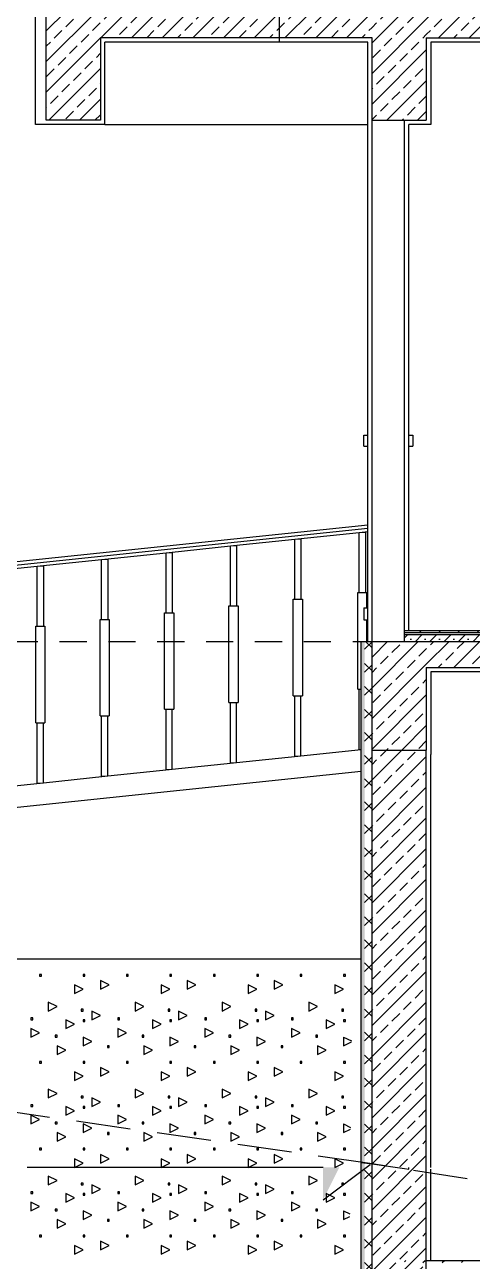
# Model space of a CAD drawing. Header units: metres. Extents: x -220 to 294, y -29 to 18.
# Drawn here: x -6.78 to -4.72, y -4.85 to 0.84 of the extents above; entities that cross this region are included whole.
import ezdxf

# ---------------------------------------------------------------- set-up
doc = ezdxf.new("R2010")
doc.units = ezdxf.units.M
doc.header["$MEASUREMENT"] = 0
doc.linetypes.add('DASHED2', pattern=[0.375, 0.25, -0.125])
doc.linetypes.add('DASHED4', pattern=[0.1875, 0.125, -0.0625])
for name, color, linetype in [('Cizgi', 7, 'Continuous'), ('Kesit_Kot', 7, 'Continuous'), ('Rota', 7, 'Continuous'), ('Standart', 7, 'Continuous'), ('Tarama', 7, 'Continuous')]:
    doc.layers.add(name, color=color, linetype=linetype)

msp = doc.modelspace()

# ---------------------------------------------------------------- hatches: boundary and pattern name
at = {"layer": 'Kesit_Kot', "linetype": 'Continuous', "lineweight": -3}
msp.add_hatch(color=216, dxfattribs=at).paths.add_polyline_path([(-5.4085, -4.5714), (-5.3335, -4.4214), (-5.4085, -4.4214)])
at = {"layer": 'Tarama', "linetype": 'Continuous', "lineweight": -3}
h = msp.add_hatch(dxfattribs=at)
h.set_pattern_fill('ANSI33', color=58, scale=0.4, style=0)
h.paths.add_polyline_path([(-6.433, 0.4), (-6.683, 0.4), (-6.683, 0.9), (-6.433, 0.9)])
h = msp.add_hatch(dxfattribs=at)
h.set_pattern_fill('ANSI33', color=58, scale=0.4, style=0)
h.paths.add_polyline_path([(-5.183, 0.78), (-6.433, 0.78), (-6.433, 0.9), (-5.183, 0.9)])
h = msp.add_hatch(dxfattribs=at)
h.set_pattern_fill('ANSI33', color=58, scale=0.4, style=0)
h.paths.add_polyline_path([(-4.933, 0.4), (-5.183, 0.4), (-5.183, 0.9), (-4.933, 0.9)])
h = msp.add_hatch(dxfattribs=at)
h.set_pattern_fill('ANSI33', color=58, scale=0.4, style=0)
h.paths.add_polyline_path([(-0.783, 0.78), (-4.933, 0.78), (-4.933, 0.9), (-0.783, 0.9)])
h = msp.add_hatch(dxfattribs=at)
h.set_pattern_fill('ANSI31', color=58, scale=0.5, style=0)
h.paths.add_polyline_path([(-2.383, -1.96), (-5.033, -1.96), (-5.033, -1.95), (-2.383, -1.95)])
h = msp.add_hatch(dxfattribs=at)
h.set_pattern_fill('TRIANG', color=58, scale=0.2, style=0)
h.paths.add_polyline_path([(-2.383, -1.97), (-5.033, -1.97), (-5.033, -1.96), (-2.383, -1.96)])
h = msp.add_hatch(dxfattribs=at)
h.set_pattern_fill('SACNCR', color=58, scale=0.5, style=0)
h.paths.add_polyline_path([(-2.383, -2), (-5.033, -2), (-5.033, -1.97), (-2.383, -1.97)])
h = msp.add_hatch(dxfattribs=at)
h.set_pattern_fill('AR-SAND', color=203, scale=0.05, style=0)
h.paths.add_polyline_path([(-5.233, -7.8), (-5.2175, -7.8), (-5.2171, -2), (-5.233, -2)])
h = msp.add_hatch(dxfattribs=at)
h.set_pattern_fill('ANSI37', color=163, scale=0.6, style=0)
h.paths.add_polyline_path([(-5.2175, -7.8), (-5.183, -7.8), (-5.183, -2), (-5.2171, -2)])
h = msp.add_hatch(dxfattribs=at)
h.set_pattern_fill('ANSI33', color=58, scale=0.4, style=0)
h.paths.add_polyline_path([(-4.933, -2.5), (-5.183, -2.5), (-5.183, -2), (-4.933, -2)])
h = msp.add_hatch(dxfattribs=at)
h.set_pattern_fill('ANSI33', color=58, scale=0.4, style=0)
h.paths.add_polyline_path([(-0.783, -2.12), (-4.933, -2.12), (-4.933, -2), (-0.783, -2)])
h = msp.add_hatch(dxfattribs=at)
h.set_pattern_fill('ANSI33', color=58, scale=0.4, style=0)
h.paths.add_polyline_path([(-4.933, -4.9), (-5.183, -4.9), (-5.183, -2.5), (-4.933, -2.5)])
h = msp.add_hatch(dxfattribs=at)
h.set_pattern_fill('ANSI31', color=58, scale=0.5, style=0)
h.paths.add_polyline_path([(-2.383, -4.86), (-5.033, -4.86), (-5.033, -4.85), (-2.383, -4.85)])

# ---------------------------------------------------------------- linework, layer by layer
at = {"layer": 'Cizgi', "color": 241, "linetype": 'Continuous', "lineweight": -3}
for points in [[(-6.733, 0.38), (-6.733, 1)], [(-5.203, 0.76), (-6.413, 0.76)], [(-6.413, 0.38), (-6.413, 0.76)], [(-5.203, 0.4), (-5.203, 0.76)], [(-2.403, 0.76), (-4.913, 0.76)], [(-4.913, 0.76), (-4.913, 0.38)], [(-5.203, -1.05), (-5.203, 0.4)], [(-6.413, 0.38), (-6.733, 0.38)], [(-4.913, 0.38), (-5.013, 0.38)], [(-5.013, -1.05), (-5.013, 0.38)], [(-5.203, -1.1), (-5.203, -1.05)], [(-5.013, -1.1), (-5.013, -1.05)], [(-5.203, -1.4627), (-5.203, -1.1)], [(-5.013, -1.95), (-5.013, -1.1)], [(-5.203, -1.4783), (-5.203, -1.4627)], [(-5.203, -1.494), (-5.203, -1.4783)], [(-5.203, -1.845), (-5.203, -1.494)], [(-5.203, -1.9), (-5.203, -1.845)], [(-5.203, -2), (-5.203, -1.9)], [(-5.233, -2), (-5.2066, -2)], [(-5.233, -2.2188), (-5.233, -2)], [(-5.2066, -2), (-5.203, -2)], [(-2.403, -2.14), (-4.913, -2.14)], [(-4.913, -2.14), (-4.913, -2.52)], [(-5.233, -2.4966), (-5.233, -2.2188)], [(-5.233, -2.5971), (-5.233, -2.4966)], [(-4.913, -4.4219), (-4.913, -2.52)], [(-5.233, -3.5813), (-5.233, -2.5971)], [(-5.233, -7.8), (-5.233, -3.5813)], [(-5.233, -4.3984), (-5.233, -4.3902)], [(-5.013, -4.4302), (-5.013, -4.4219)], [(-4.913, -4.85), (-4.913, -4.4302)]]:
    msp.add_lwpolyline(points, dxfattribs=at)
at = {"layer": 'Cizgi', "color": 7, "linetype": 'Continuous', "lineweight": -3}
for points in [[(-6.683, 0.4), (-6.683, 0.9)], [(-5.183, 0.78), (-6.433, 0.78)], [(-6.433, 0.78), (-6.433, 0.4)], [(-5.183, 0.4), (-5.183, 0.78)], [(-4.933, 0.78), (-2.383, 0.78)], [(-4.933, 0.78), (-4.933, 0.4)], [(-6.433, 0.4), (-6.683, 0.4)], [(-5.183, 0.4), (-5.033, 0.4)], [(-5.033, 0.4), (-4.933, 0.4)], [(-5.183, -2.5), (-5.183, -2)], [(-5.183, -2), (-5.033, -2)], [(-5.033, -2), (-2.383, -2)], [(-4.933, -2.12), (-4.933, -2.5)], [(-4.933, -2.12), (-2.383, -2.12)], [(-5.183, -2.5), (-5.033, -2.5)], [(-5.033, -2.5), (-4.933, -2.5)]]:
    msp.add_lwpolyline(points, dxfattribs=at)
at = {"layer": 'Cizgi', "color": 166, "linetype": 'Continuous', "lineweight": -3}
for points in [[(-5.183, -2), (-5.183, 0.4)], [(-5.033, -1.95), (-5.033, 0.4)], [(-5.033, -2), (-5.033, -1.95)], [(-5.183, -4.4057), (-5.183, -2.5)], [(-4.933, -4.4273), (-4.933, -2.5)], [(-5.183, -4.9), (-5.183, -4.4057)], [(-4.933, -4.85), (-4.933, -4.4273)], [(-4.933, -4.9), (-4.933, -4.85)]]:
    msp.add_lwpolyline(points, dxfattribs=at)
at = {"layer": 'Cizgi', "color": 118, "linetype": 'Continuous', "lineweight": -3}
msp.add_lwpolyline([(-6.413, 0.38), (-5.203, 0.38)], dxfattribs=at)
at = {"layer": 'Cizgi', "color": 98, "linetype": 'Continuous', "lineweight": -3}
for points in [[(-5.2205, -1.1), (-5.2205, -1.05)], [(-5.2205, -1.05), (-5.203, -1.05)], [(-5.013, -1.05), (-4.9955, -1.05)], [(-4.9955, -1.05), (-4.9955, -1.1)], [(-5.2205, -1.1), (-5.203, -1.1)], [(-5.013, -1.1), (-4.9955, -1.1)], [(-9.083, -1.8687), (-5.203, -1.4627)], [(-9.083, -1.8844), (-5.203, -1.4783)], [(-5.8209, -1.5586), (-5.5385, -1.5291)], [(-5.5385, -1.5291), (-5.5244, -1.5276)], [(-5.5385, -1.8054), (-5.5385, -1.5291)], [(-5.5244, -1.5276), (-5.242, -1.498)], [(-5.5244, -1.5276), (-5.5102, -1.5276)], [(-5.5102, -1.5276), (-5.5102, -1.8054)], [(-5.242, -1.498), (-5.2278, -1.4966)], [(-5.242, -1.7743), (-5.242, -1.498)], [(-5.2278, -1.4966), (-5.203, -1.494)], [(-5.2278, -1.4966), (-5.2137, -1.4966)], [(-5.2137, -1.4966), (-5.2137, -1.7743)], [(-6.414, -1.6207), (-6.1316, -1.5911)], [(-6.1316, -1.5911), (-6.1175, -1.5897)], [(-6.1316, -1.8674), (-6.1316, -1.5911)], [(-6.1175, -1.5897), (-5.8351, -1.5601)], [(-6.1175, -1.5897), (-6.1033, -1.5897)], [(-6.1033, -1.5897), (-6.1033, -1.8674)], [(-5.8351, -1.5601), (-5.8209, -1.5586)], [(-5.8351, -1.8364), (-5.8351, -1.5601)], [(-5.8209, -1.5586), (-5.8068, -1.5586)], [(-5.8068, -1.5586), (-5.8068, -1.8364)], [(-6.7106, -1.6517), (-6.4282, -1.6222)], [(-6.4282, -1.6222), (-6.414, -1.6207)], [(-6.4282, -1.8985), (-6.4282, -1.6222)], [(-6.414, -1.6207), (-6.3999, -1.6207)], [(-6.3999, -1.6207), (-6.3999, -1.8985)], [(-7.0071, -1.6828), (-6.7247, -1.6532)], [(-6.7247, -1.6532), (-6.7106, -1.6517)], [(-6.7247, -1.9295), (-6.7247, -1.6532)], [(-6.7106, -1.6517), (-6.6964, -1.6517)], [(-6.6964, -1.6517), (-6.6964, -1.9295)], [(-5.5456, -2.2498), (-5.5456, -1.8054)], [(-5.5456, -1.8054), (-5.5385, -1.8054)], [(-5.5385, -1.8054), (-5.5102, -1.8054)], [(-5.5102, -1.8054), (-5.5032, -1.8054)], [(-5.5032, -1.8054), (-5.5032, -2.2498)], [(-5.249, -2.2188), (-5.249, -1.7743)], [(-5.249, -1.7743), (-5.242, -1.7743)], [(-5.242, -1.7743), (-5.2137, -1.7743)], [(-5.2137, -1.7743), (-5.2066, -1.7743)], [(-5.2066, -1.845), (-5.2066, -1.7743)], [(-6.1387, -2.3119), (-6.1387, -1.8674)], [(-6.1387, -1.8674), (-6.1316, -1.8674)], [(-6.1316, -1.8674), (-6.1033, -1.8674)], [(-6.1033, -1.8674), (-6.0963, -1.8674)], [(-6.0963, -1.8674), (-6.0963, -2.3119)], [(-5.8421, -2.2808), (-5.8421, -1.8364)], [(-5.8421, -1.8364), (-5.8351, -1.8364)], [(-5.8351, -1.8364), (-5.8068, -1.8364)], [(-5.8068, -1.8364), (-5.7997, -1.8364)], [(-5.7997, -1.8364), (-5.7997, -2.2808)], [(-5.2205, -1.845), (-5.2205, -1.9)], [(-5.2205, -1.845), (-5.2066, -1.845)], [(-5.2066, -1.845), (-5.203, -1.845)], [(-6.7318, -2.3739), (-6.7318, -1.9295)], [(-6.7318, -1.9295), (-6.7247, -1.9295)], [(-6.7247, -1.9295), (-6.6964, -1.9295)], [(-6.6964, -1.9295), (-6.6894, -1.9295)], [(-6.6894, -1.9295), (-6.6894, -2.3739)], [(-6.4352, -2.3429), (-6.4352, -1.8985)], [(-6.4352, -1.8985), (-6.4282, -1.8985)], [(-6.4282, -1.8985), (-6.3999, -1.8985)], [(-6.3999, -1.8985), (-6.3928, -1.8985)], [(-6.3928, -1.8985), (-6.3928, -2.3429)], [(-5.2205, -1.9), (-5.2066, -1.9)], [(-5.2066, -1.9), (-5.203, -1.9)], [(-5.2066, -2), (-5.2066, -1.9)], [(-5.249, -2.2188), (-5.242, -2.2188)], [(-5.242, -2.4966), (-5.242, -2.2188)], [(-5.242, -2.2188), (-5.233, -2.2188)], [(-5.5456, -2.2498), (-5.5385, -2.2498)], [(-5.5385, -2.5276), (-5.5385, -2.2498)], [(-5.5385, -2.2498), (-5.5102, -2.2498)], [(-5.5102, -2.5261), (-5.5102, -2.2498)], [(-5.5102, -2.2498), (-5.5032, -2.2498)], [(-6.1387, -2.3119), (-6.1316, -2.3119)], [(-6.1316, -2.5897), (-6.1316, -2.3119)], [(-6.1316, -2.3119), (-6.1033, -2.3119)], [(-6.1033, -2.5882), (-6.1033, -2.3119)], [(-6.1033, -2.3119), (-6.0963, -2.3119)], [(-5.8421, -2.2808), (-5.8351, -2.2808)], [(-5.8351, -2.5586), (-5.8351, -2.2808)], [(-5.8351, -2.2808), (-5.8068, -2.2808)], [(-5.8068, -2.5571), (-5.8068, -2.2808)], [(-5.8068, -2.2808), (-5.7997, -2.2808)], [(-6.7318, -2.3739), (-6.7247, -2.3739)], [(-6.7247, -2.6517), (-6.7247, -2.3739)], [(-6.7247, -2.3739), (-6.6964, -2.3739)], [(-6.6964, -2.6502), (-6.6964, -2.3739)], [(-6.6964, -2.3739), (-6.6894, -2.3739)], [(-6.4352, -2.3429), (-6.4282, -2.3429)], [(-6.4282, -2.6207), (-6.4282, -2.3429)], [(-6.4282, -2.3429), (-6.3999, -2.3429)], [(-6.3999, -2.6192), (-6.3999, -2.3429)], [(-6.3999, -2.3429), (-6.3928, -2.3429)], [(-5.5102, -2.5261), (-5.233, -2.4966)], [(-5.242, -2.4966), (-5.233, -2.4966)], [(-6.1033, -2.5882), (-5.8209, -2.5586)], [(-5.8351, -2.5586), (-5.8209, -2.5586)], [(-5.8209, -2.5586), (-5.8068, -2.5571)], [(-5.8068, -2.5571), (-5.5244, -2.5276)], [(-5.5385, -2.5276), (-5.5244, -2.5276)], [(-5.5244, -2.5276), (-5.5102, -2.5261)], [(-9.0287, -2.9943), (-5.233, -2.5971)], [(-6.3999, -2.6192), (-6.1175, -2.5897)], [(-6.1316, -2.5897), (-6.1175, -2.5897)], [(-6.1175, -2.5897), (-6.1033, -2.5882)], [(-6.993, -2.6813), (-6.7106, -2.6517)], [(-6.7247, -2.6517), (-6.7106, -2.6517)], [(-6.7106, -2.6517), (-6.6964, -2.6502)], [(-6.6964, -2.6502), (-6.414, -2.6207)], [(-6.4282, -2.6207), (-6.414, -2.6207)], [(-6.414, -2.6207), (-6.3999, -2.6192)]]:
    msp.add_lwpolyline(points, dxfattribs=at)
at = {"layer": 'Cizgi', "color": 59, "linetype": 'Continuous', "lineweight": -3}
for points in [[(-5.033, -1.95), (-5.013, -1.95)], [(-5.013, -1.95), (-4.583, -1.95)], [(-5.233, -4.3984), (-5.183, -4.4057)], [(-5.183, -4.4057), (-5.033, -4.4273)], [(-5.033, -4.4273), (-5.013, -4.4302)], [(-4.933, -4.85), (-4.583, -4.85)]]:
    msp.add_lwpolyline(points, dxfattribs=at)
at = {"layer": 'Cizgi', "color": 38, "linetype": 'Continuous', "lineweight": -3}
for points in [[(-2.383, -1.96), (-5.033, -1.96)], [(-2.383, -1.97), (-5.033, -1.97)]]:
    msp.add_lwpolyline(points, dxfattribs=at)
at = {"layer": 'Cizgi', "color": 73, "linetype": 'DASHED4', "lineweight": -3}
msp.add_lwpolyline([(-9.0971, -2), (10.5158, -2)], dxfattribs=at)
at = {"layer": 'Cizgi', "color": 18, "linetype": 'Continuous', "lineweight": -3}
msp.add_lwpolyline([(-10.5017, -3.4616), (-5.233, -3.4616)], dxfattribs=at)
at = {"layer": 'Kesit_Kot', "color": 216, "linetype": 'Continuous', "lineweight": -3}
for points in [[(-4.7813, -2), (-4.2813, -2)], [(-5.4085, -4.4214), (-6.7709, -4.4214)], [(-5.4085, -4.5714), (-5.1922, -4.4078)]]:
    msp.add_lwpolyline(points, dxfattribs=at)
at = {"layer": 'Rota', "color": 95, "linetype": 'DASHED2', "lineweight": -3}
for points in [[(-5.183, -4.4057), (-9.0951, -3.8402)], [(8.9658, -6.6), (-5.183, -4.4057)]]:
    msp.add_lwpolyline(points, dxfattribs=at)
at = {"layer": 'Standart', "color": 58, "linetype": 'Continuous', "lineweight": -3}
msp.add_lwpolyline([(-5.6103, 1.75), (-5.6103, 0.76)], dxfattribs=at)
at = {"layer": 'Tarama', "color": 251, "linetype": 'Continuous', "lineweight": -3}
for points in [[(-6.7057, -3.5334), (-6.7137, -3.5334)], [(-6.7137, -3.5334), (-6.7137, -3.5414)], [(-6.7137, -3.5414), (-6.7057, -3.5414)], [(-6.7057, -3.5414), (-6.7057, -3.5334)], [(-6.5137, -3.6014), (-6.5537, -3.5814)], [(-6.5537, -3.5814), (-6.5537, -3.6214)], [(-6.5057, -3.5334), (-6.5137, -3.5334)], [(-6.5137, -3.5334), (-6.5137, -3.5414)], [(-6.5137, -3.5414), (-6.5057, -3.5414)], [(-6.5057, -3.5414), (-6.5057, -3.5334)], [(-6.3937, -3.5814), (-6.4337, -3.5614)], [(-6.4337, -3.5614), (-6.4337, -3.6014)], [(-6.4337, -3.6014), (-6.3937, -3.5814)], [(-6.3057, -3.5334), (-6.3137, -3.5334)], [(-6.3137, -3.5334), (-6.3137, -3.5414)], [(-6.3137, -3.5414), (-6.3057, -3.5414)], [(-6.3057, -3.5414), (-6.3057, -3.5334)], [(-6.1137, -3.6014), (-6.1537, -3.5814)], [(-6.1537, -3.5814), (-6.1537, -3.6214)], [(-6.1057, -3.5334), (-6.1137, -3.5334)], [(-6.1137, -3.5334), (-6.1137, -3.5414)], [(-6.1137, -3.5414), (-6.1057, -3.5414)], [(-6.1057, -3.5414), (-6.1057, -3.5334)], [(-5.9937, -3.5814), (-6.0337, -3.5614)], [(-6.0337, -3.5614), (-6.0337, -3.6014)], [(-6.0337, -3.6014), (-5.9937, -3.5814)], [(-5.9057, -3.5334), (-5.9137, -3.5334)], [(-5.9137, -3.5334), (-5.9137, -3.5414)], [(-5.9137, -3.5414), (-5.9057, -3.5414)], [(-5.9057, -3.5414), (-5.9057, -3.5334)], [(-5.7137, -3.6014), (-5.7537, -3.5814)], [(-5.7537, -3.5814), (-5.7537, -3.6214)], [(-5.7057, -3.5334), (-5.7137, -3.5334)], [(-5.7137, -3.5334), (-5.7137, -3.5414)], [(-5.7137, -3.5414), (-5.7057, -3.5414)], [(-5.7057, -3.5414), (-5.7057, -3.5334)], [(-5.5937, -3.5814), (-5.6337, -3.5614)], [(-5.6337, -3.5614), (-5.6337, -3.6014)], [(-5.6337, -3.6014), (-5.5937, -3.5814)], [(-5.5057, -3.5334), (-5.5137, -3.5334)], [(-5.5137, -3.5334), (-5.5137, -3.5414)], [(-5.5137, -3.5414), (-5.5057, -3.5414)], [(-5.5057, -3.5414), (-5.5057, -3.5334)], [(-5.3137, -3.6014), (-5.3537, -3.5814)], [(-5.3537, -3.5814), (-5.3537, -3.6214)], [(-5.3057, -3.5334), (-5.3137, -3.5334)], [(-5.3137, -3.5334), (-5.3137, -3.5414)], [(-5.3137, -3.5414), (-5.3057, -3.5414)], [(-5.3057, -3.5414), (-5.3057, -3.5334)], [(-6.5537, -3.6214), (-6.5137, -3.6014)], [(-6.1537, -3.6214), (-6.1137, -3.6014)], [(-5.7537, -3.6214), (-5.7137, -3.6014)], [(-5.3537, -3.6214), (-5.3137, -3.6014)], [(-6.6337, -3.6814), (-6.6737, -3.6614)], [(-6.6737, -3.6614), (-6.6737, -3.7014)], [(-6.6737, -3.7014), (-6.6337, -3.6814)], [(-6.5137, -3.6934), (-6.5217, -3.6934)], [(-6.5217, -3.6934), (-6.5217, -3.7014)], [(-6.5137, -3.7014), (-6.5137, -3.6934)], [(-6.2337, -3.6814), (-6.2737, -3.6614)], [(-6.2737, -3.6614), (-6.2737, -3.7014)], [(-6.2737, -3.7014), (-6.2337, -3.6814)], [(-6.1137, -3.6934), (-6.1217, -3.6934)], [(-6.1217, -3.6934), (-6.1217, -3.7014)], [(-6.1137, -3.7014), (-6.1137, -3.6934)], [(-5.8337, -3.6814), (-5.8737, -3.6614)], [(-5.8737, -3.6614), (-5.8737, -3.7014)], [(-5.8737, -3.7014), (-5.8337, -3.6814)], [(-5.7137, -3.6934), (-5.7217, -3.6934)], [(-5.7217, -3.6934), (-5.7217, -3.7014)], [(-5.7137, -3.7014), (-5.7137, -3.6934)], [(-5.4337, -3.6814), (-5.4737, -3.6614)], [(-5.4737, -3.6614), (-5.4737, -3.7014)], [(-5.4737, -3.7014), (-5.4337, -3.6814)], [(-5.3137, -3.6934), (-5.3217, -3.6934)], [(-5.3217, -3.6934), (-5.3217, -3.7014)], [(-5.3137, -3.7014), (-5.3137, -3.6934)], [(-6.7457, -3.7334), (-6.7537, -3.7334)], [(-6.7537, -3.7334), (-6.7537, -3.7414)], [(-6.7537, -3.7414), (-6.7457, -3.7414)], [(-6.7457, -3.7414), (-6.7457, -3.7334)], [(-6.5537, -3.7614), (-6.5937, -3.7414)], [(-6.5937, -3.7414), (-6.5937, -3.7814)], [(-6.5217, -3.7014), (-6.5137, -3.7014)], [(-6.5057, -3.7414), (-6.5137, -3.7414)], [(-6.5137, -3.7414), (-6.5137, -3.7494)], [(-6.5137, -3.7494), (-6.5057, -3.7494)], [(-6.5057, -3.7494), (-6.5057, -3.7414)], [(-6.4337, -3.7214), (-6.4737, -3.7014)], [(-6.4737, -3.7014), (-6.4737, -3.7414)], [(-6.4737, -3.7414), (-6.4337, -3.7214)], [(-6.3457, -3.7334), (-6.3537, -3.7334)], [(-6.3537, -3.7334), (-6.3537, -3.7414)], [(-6.3537, -3.7414), (-6.3457, -3.7414)], [(-6.3457, -3.7414), (-6.3457, -3.7334)], [(-6.1537, -3.7614), (-6.1937, -3.7414)], [(-6.1937, -3.7414), (-6.1937, -3.7814)], [(-6.1217, -3.7014), (-6.1137, -3.7014)], [(-6.1057, -3.7414), (-6.1137, -3.7414)], [(-6.1137, -3.7414), (-6.1137, -3.7494)], [(-6.1137, -3.7494), (-6.1057, -3.7494)], [(-6.1057, -3.7494), (-6.1057, -3.7414)], [(-6.0337, -3.7214), (-6.0737, -3.7014)], [(-6.0737, -3.7014), (-6.0737, -3.7414)], [(-6.0737, -3.7414), (-6.0337, -3.7214)], [(-5.9457, -3.7334), (-5.9537, -3.7334)], [(-5.9537, -3.7334), (-5.9537, -3.7414)], [(-5.9537, -3.7414), (-5.9457, -3.7414)], [(-5.9457, -3.7414), (-5.9457, -3.7334)], [(-5.7537, -3.7614), (-5.7937, -3.7414)], [(-5.7937, -3.7414), (-5.7937, -3.7814)], [(-5.7217, -3.7014), (-5.7137, -3.7014)], [(-5.7057, -3.7414), (-5.7137, -3.7414)], [(-5.7137, -3.7414), (-5.7137, -3.7494)], [(-5.7137, -3.7494), (-5.7057, -3.7494)], [(-5.7057, -3.7494), (-5.7057, -3.7414)], [(-5.6337, -3.7214), (-5.6737, -3.7014)], [(-5.6737, -3.7014), (-5.6737, -3.7414)], [(-5.6737, -3.7414), (-5.6337, -3.7214)], [(-5.5457, -3.7334), (-5.5537, -3.7334)], [(-5.5537, -3.7334), (-5.5537, -3.7414)], [(-5.5537, -3.7414), (-5.5457, -3.7414)], [(-5.5457, -3.7414), (-5.5457, -3.7334)], [(-5.3537, -3.7614), (-5.3937, -3.7414)], [(-5.3937, -3.7414), (-5.3937, -3.7814)], [(-5.3217, -3.7014), (-5.3137, -3.7014)], [(-5.3057, -3.7414), (-5.3137, -3.7414)], [(-5.3137, -3.7414), (-5.3137, -3.7494)], [(-5.3137, -3.7494), (-5.3057, -3.7494)], [(-5.3057, -3.7494), (-5.3057, -3.7414)], [(-6.7137, -3.8014), (-6.7537, -3.7814)], [(-6.7537, -3.7814), (-6.7537, -3.8214)], [(-6.7537, -3.8214), (-6.7137, -3.8014)], [(-6.6337, -3.8134), (-6.6417, -3.8134)], [(-6.6417, -3.8134), (-6.6417, -3.8214)], [(-6.6337, -3.8214), (-6.6337, -3.8134)], [(-6.5937, -3.7814), (-6.5537, -3.7614)], [(-6.3137, -3.8014), (-6.3537, -3.7814)], [(-6.3537, -3.7814), (-6.3537, -3.8214)], [(-6.3537, -3.8214), (-6.3137, -3.8014)], [(-6.2337, -3.8134), (-6.2417, -3.8134)], [(-6.2417, -3.8134), (-6.2417, -3.8214)], [(-6.2337, -3.8214), (-6.2337, -3.8134)], [(-6.1937, -3.7814), (-6.1537, -3.7614)], [(-5.9137, -3.8014), (-5.9537, -3.7814)], [(-5.9537, -3.7814), (-5.9537, -3.8214)], [(-5.9537, -3.8214), (-5.9137, -3.8014)], [(-5.8337, -3.8134), (-5.8417, -3.8134)], [(-5.8417, -3.8134), (-5.8417, -3.8214)], [(-5.8337, -3.8214), (-5.8337, -3.8134)], [(-5.7937, -3.7814), (-5.7537, -3.7614)], [(-5.5137, -3.8014), (-5.5537, -3.7814)], [(-5.5537, -3.7814), (-5.5537, -3.8214)], [(-5.5537, -3.8214), (-5.5137, -3.8014)], [(-5.4337, -3.8134), (-5.4417, -3.8134)], [(-5.4417, -3.8134), (-5.4417, -3.8214)], [(-5.4337, -3.8214), (-5.4337, -3.8134)], [(-5.3937, -3.7814), (-5.3537, -3.7614)], [(-6.6417, -3.8214), (-6.6337, -3.8214)], [(-6.5937, -3.8814), (-6.6337, -3.8614)], [(-6.6337, -3.8614), (-6.6337, -3.9014)], [(-6.4737, -3.8414), (-6.5137, -3.8214)], [(-6.5137, -3.8214), (-6.5137, -3.8614)], [(-6.5137, -3.8614), (-6.4737, -3.8414)], [(-6.3937, -3.8614), (-6.4017, -3.8614)], [(-6.4017, -3.8614), (-6.4017, -3.8694)], [(-6.4017, -3.8694), (-6.3937, -3.8694)], [(-6.3937, -3.8694), (-6.3937, -3.8614)], [(-6.2417, -3.8214), (-6.2337, -3.8214)], [(-6.1937, -3.8814), (-6.2337, -3.8614)], [(-6.2337, -3.8614), (-6.2337, -3.9014)], [(-6.0737, -3.8414), (-6.1137, -3.8214)], [(-6.1137, -3.8214), (-6.1137, -3.8614)], [(-6.1137, -3.8614), (-6.0737, -3.8414)], [(-5.9937, -3.8614), (-6.0017, -3.8614)], [(-6.0017, -3.8614), (-6.0017, -3.8694)], [(-6.0017, -3.8694), (-5.9937, -3.8694)], [(-5.9937, -3.8694), (-5.9937, -3.8614)], [(-5.8417, -3.8214), (-5.8337, -3.8214)], [(-5.7937, -3.8814), (-5.8337, -3.8614)], [(-5.8337, -3.8614), (-5.8337, -3.9014)], [(-5.6737, -3.8414), (-5.7137, -3.8214)], [(-5.7137, -3.8214), (-5.7137, -3.8614)], [(-5.7137, -3.8614), (-5.6737, -3.8414)], [(-5.5937, -3.8614), (-5.6017, -3.8614)], [(-5.6017, -3.8614), (-5.6017, -3.8694)], [(-5.6017, -3.8694), (-5.5937, -3.8694)], [(-5.5937, -3.8694), (-5.5937, -3.8614)], [(-5.4417, -3.8214), (-5.4337, -3.8214)], [(-5.3937, -3.8814), (-5.4337, -3.8614)], [(-5.4337, -3.8614), (-5.4337, -3.9014)], [(-5.3137, -3.8214), (-5.2783, -3.8391)], [(-5.3137, -3.8214), (-5.3137, -3.8614)], [(-5.3137, -3.8614), (-5.2783, -3.8437)], [(-6.6337, -3.9014), (-6.5937, -3.8814)], [(-6.2337, -3.9014), (-6.1937, -3.8814)], [(-5.8337, -3.9014), (-5.7937, -3.8814)], [(-5.4337, -3.9014), (-5.3937, -3.8814)], [(-6.7057, -3.9334), (-6.7137, -3.9334)], [(-6.7137, -3.9334), (-6.7137, -3.9414)], [(-6.7137, -3.9414), (-6.7057, -3.9414)], [(-6.7057, -3.9414), (-6.7057, -3.9334)], [(-6.5137, -4.0014), (-6.5537, -3.9814)], [(-6.5537, -3.9814), (-6.5537, -4.0214)], [(-6.5057, -3.9334), (-6.5137, -3.9334)], [(-6.5137, -3.9334), (-6.5137, -3.9414)], [(-6.5137, -3.9414), (-6.5057, -3.9414)], [(-6.5057, -3.9414), (-6.5057, -3.9334)], [(-6.3937, -3.9814), (-6.4337, -3.9614)], [(-6.4337, -3.9614), (-6.4337, -4.0014)], [(-6.4337, -4.0014), (-6.3937, -3.9814)], [(-6.3057, -3.9334), (-6.3137, -3.9334)], [(-6.3137, -3.9334), (-6.3137, -3.9414)], [(-6.3137, -3.9414), (-6.3057, -3.9414)], [(-6.3057, -3.9414), (-6.3057, -3.9334)], [(-6.1137, -4.0014), (-6.1537, -3.9814)], [(-6.1537, -3.9814), (-6.1537, -4.0214)], [(-6.1057, -3.9334), (-6.1137, -3.9334)], [(-6.1137, -3.9334), (-6.1137, -3.9414)], [(-6.1137, -3.9414), (-6.1057, -3.9414)], [(-6.1057, -3.9414), (-6.1057, -3.9334)], [(-5.9937, -3.9814), (-6.0337, -3.9614)], [(-6.0337, -3.9614), (-6.0337, -4.0014)], [(-6.0337, -4.0014), (-5.9937, -3.9814)], [(-5.9057, -3.9334), (-5.9137, -3.9334)], [(-5.9137, -3.9334), (-5.9137, -3.9414)], [(-5.9137, -3.9414), (-5.9057, -3.9414)], [(-5.9057, -3.9414), (-5.9057, -3.9334)], [(-5.7137, -4.0014), (-5.7537, -3.9814)], [(-5.7537, -3.9814), (-5.7537, -4.0214)], [(-5.7057, -3.9334), (-5.7137, -3.9334)], [(-5.7137, -3.9334), (-5.7137, -3.9414)], [(-5.7137, -3.9414), (-5.7057, -3.9414)], [(-5.7057, -3.9414), (-5.7057, -3.9334)], [(-5.5937, -3.9814), (-5.6337, -3.9614)], [(-5.6337, -3.9614), (-5.6337, -4.0014)], [(-5.6337, -4.0014), (-5.5937, -3.9814)], [(-5.5057, -3.9334), (-5.5137, -3.9334)], [(-5.5137, -3.9334), (-5.5137, -3.9414)], [(-5.5137, -3.9414), (-5.5057, -3.9414)], [(-5.5057, -3.9414), (-5.5057, -3.9334)], [(-5.3137, -4.0014), (-5.3537, -3.9814)], [(-5.3537, -3.9814), (-5.3537, -4.0214)], [(-5.3057, -3.9334), (-5.3137, -3.9334)], [(-5.3137, -3.9334), (-5.3137, -3.9414)], [(-5.3137, -3.9414), (-5.3057, -3.9414)], [(-5.3057, -3.9414), (-5.3057, -3.9334)], [(-6.5537, -4.0214), (-6.5137, -4.0014)], [(-6.1537, -4.0214), (-6.1137, -4.0014)], [(-5.7537, -4.0214), (-5.7137, -4.0014)], [(-5.3537, -4.0214), (-5.3137, -4.0014)], [(-6.6337, -4.0814), (-6.6737, -4.0614)], [(-6.6737, -4.0614), (-6.6737, -4.1014)], [(-6.6737, -4.1014), (-6.6337, -4.0814)], [(-6.5137, -4.0934), (-6.5217, -4.0934)], [(-6.5217, -4.0934), (-6.5217, -4.1014)], [(-6.5137, -4.1014), (-6.5137, -4.0934)], [(-6.2337, -4.0814), (-6.2737, -4.0614)], [(-6.2737, -4.0614), (-6.2737, -4.1014)], [(-6.2737, -4.1014), (-6.2337, -4.0814)], [(-6.1137, -4.0934), (-6.1217, -4.0934)], [(-6.1217, -4.0934), (-6.1217, -4.1014)], [(-6.1137, -4.1014), (-6.1137, -4.0934)], [(-5.8337, -4.0814), (-5.8737, -4.0614)], [(-5.8737, -4.0614), (-5.8737, -4.1014)], [(-5.8737, -4.1014), (-5.8337, -4.0814)], [(-5.7137, -4.0934), (-5.7217, -4.0934)], [(-5.7217, -4.0934), (-5.7217, -4.1014)], [(-5.7137, -4.1014), (-5.7137, -4.0934)], [(-5.4337, -4.0814), (-5.4737, -4.0614)], [(-5.4737, -4.0614), (-5.4737, -4.1014)], [(-5.4737, -4.1014), (-5.4337, -4.0814)], [(-5.3137, -4.0934), (-5.3217, -4.0934)], [(-5.3217, -4.0934), (-5.3217, -4.1014)], [(-5.3137, -4.1014), (-5.3137, -4.0934)], [(-6.7457, -4.1334), (-6.7537, -4.1334)], [(-6.7537, -4.1334), (-6.7537, -4.1414)], [(-6.7537, -4.1414), (-6.7457, -4.1414)], [(-6.7457, -4.1414), (-6.7457, -4.1334)], [(-6.5537, -4.1614), (-6.5937, -4.1414)], [(-6.5937, -4.1414), (-6.5937, -4.1814)], [(-6.5217, -4.1014), (-6.5137, -4.1014)], [(-6.5057, -4.1414), (-6.5137, -4.1414)], [(-6.5137, -4.1414), (-6.5137, -4.1494)], [(-6.5137, -4.1494), (-6.5057, -4.1494)], [(-6.5057, -4.1494), (-6.5057, -4.1414)], [(-6.4337, -4.1214), (-6.4737, -4.1014)], [(-6.4737, -4.1014), (-6.4737, -4.1414)], [(-6.4737, -4.1414), (-6.4337, -4.1214)], [(-6.3457, -4.1334), (-6.3537, -4.1334)], [(-6.3537, -4.1334), (-6.3537, -4.1414)], [(-6.3537, -4.1414), (-6.3457, -4.1414)], [(-6.3457, -4.1414), (-6.3457, -4.1334)], [(-6.1537, -4.1614), (-6.1937, -4.1414)], [(-6.1937, -4.1414), (-6.1937, -4.1814)], [(-6.1217, -4.1014), (-6.1137, -4.1014)], [(-6.1057, -4.1414), (-6.1137, -4.1414)], [(-6.1137, -4.1414), (-6.1137, -4.1494)], [(-6.1137, -4.1494), (-6.1057, -4.1494)], [(-6.1057, -4.1494), (-6.1057, -4.1414)], [(-6.0337, -4.1214), (-6.0737, -4.1014)], [(-6.0737, -4.1014), (-6.0737, -4.1414)], [(-6.0737, -4.1414), (-6.0337, -4.1214)], [(-5.9457, -4.1334), (-5.9537, -4.1334)], [(-5.9537, -4.1334), (-5.9537, -4.1414)], [(-5.9537, -4.1414), (-5.9457, -4.1414)], [(-5.9457, -4.1414), (-5.9457, -4.1334)], [(-5.7537, -4.1614), (-5.7937, -4.1414)], [(-5.7937, -4.1414), (-5.7937, -4.1814)], [(-5.7217, -4.1014), (-5.7137, -4.1014)], [(-5.7057, -4.1414), (-5.7137, -4.1414)], [(-5.7137, -4.1414), (-5.7137, -4.1494)], [(-5.7137, -4.1494), (-5.7057, -4.1494)], [(-5.7057, -4.1494), (-5.7057, -4.1414)], [(-5.6337, -4.1214), (-5.6737, -4.1014)], [(-5.6737, -4.1014), (-5.6737, -4.1414)], [(-5.6737, -4.1414), (-5.6337, -4.1214)], [(-5.5457, -4.1334), (-5.5537, -4.1334)], [(-5.5537, -4.1334), (-5.5537, -4.1414)], [(-5.5537, -4.1414), (-5.5457, -4.1414)], [(-5.5457, -4.1414), (-5.5457, -4.1334)], [(-5.3537, -4.1614), (-5.3937, -4.1414)], [(-5.3937, -4.1414), (-5.3937, -4.1814)], [(-5.3217, -4.1014), (-5.3137, -4.1014)], [(-5.3057, -4.1414), (-5.3137, -4.1414)], [(-5.3137, -4.1414), (-5.3137, -4.1494)], [(-5.3137, -4.1494), (-5.3057, -4.1494)], [(-5.3057, -4.1494), (-5.3057, -4.1414)], [(-6.7137, -4.2014), (-6.7537, -4.1814)], [(-6.7537, -4.1814), (-6.7537, -4.2214)], [(-6.7537, -4.2214), (-6.7137, -4.2014)], [(-6.6337, -4.2134), (-6.6417, -4.2134)], [(-6.6417, -4.2134), (-6.6417, -4.2214)], [(-6.6337, -4.2214), (-6.6337, -4.2134)], [(-6.5937, -4.1814), (-6.5537, -4.1614)], [(-6.3137, -4.2014), (-6.3537, -4.1814)], [(-6.3537, -4.1814), (-6.3537, -4.2214)], [(-6.3537, -4.2214), (-6.3137, -4.2014)], [(-6.2337, -4.2134), (-6.2417, -4.2134)], [(-6.2417, -4.2134), (-6.2417, -4.2214)], [(-6.2337, -4.2214), (-6.2337, -4.2134)], [(-6.1937, -4.1814), (-6.1537, -4.1614)], [(-5.9137, -4.2014), (-5.9537, -4.1814)], [(-5.9537, -4.1814), (-5.9537, -4.2214)], [(-5.9537, -4.2214), (-5.9137, -4.2014)], [(-5.8337, -4.2134), (-5.8417, -4.2134)], [(-5.8417, -4.2134), (-5.8417, -4.2214)], [(-5.8337, -4.2214), (-5.8337, -4.2134)], [(-5.7937, -4.1814), (-5.7537, -4.1614)], [(-5.5137, -4.2014), (-5.5537, -4.1814)], [(-5.5537, -4.1814), (-5.5537, -4.2214)], [(-5.5537, -4.2214), (-5.5137, -4.2014)], [(-5.4337, -4.2134), (-5.4417, -4.2134)], [(-5.4417, -4.2134), (-5.4417, -4.2214)], [(-5.4337, -4.2214), (-5.4337, -4.2134)], [(-5.3937, -4.1814), (-5.3537, -4.1614)], [(-6.6417, -4.2214), (-6.6337, -4.2214)], [(-6.5937, -4.2814), (-6.6337, -4.2614)], [(-6.6337, -4.2614), (-6.6337, -4.3014)], [(-6.4737, -4.2414), (-6.5137, -4.2214)], [(-6.5137, -4.2214), (-6.5137, -4.2614)], [(-6.5137, -4.2614), (-6.4737, -4.2414)], [(-6.3937, -4.2614), (-6.4017, -4.2614)], [(-6.4017, -4.2614), (-6.4017, -4.2694)], [(-6.4017, -4.2694), (-6.3937, -4.2694)], [(-6.3937, -4.2694), (-6.3937, -4.2614)], [(-6.2417, -4.2214), (-6.2337, -4.2214)], [(-6.1937, -4.2814), (-6.2337, -4.2614)], [(-6.2337, -4.2614), (-6.2337, -4.3014)], [(-6.0737, -4.2414), (-6.1137, -4.2214)], [(-6.1137, -4.2214), (-6.1137, -4.2614)], [(-6.1137, -4.2614), (-6.0737, -4.2414)], [(-5.9937, -4.2614), (-6.0017, -4.2614)], [(-6.0017, -4.2614), (-6.0017, -4.2694)], [(-6.0017, -4.2694), (-5.9937, -4.2694)], [(-5.9937, -4.2694), (-5.9937, -4.2614)], [(-5.8417, -4.2214), (-5.8337, -4.2214)], [(-5.7937, -4.2814), (-5.8337, -4.2614)], [(-5.8337, -4.2614), (-5.8337, -4.3014)], [(-5.6737, -4.2414), (-5.7137, -4.2214)], [(-5.7137, -4.2214), (-5.7137, -4.2614)], [(-5.7137, -4.2614), (-5.6737, -4.2414)], [(-5.5937, -4.2614), (-5.6017, -4.2614)], [(-5.6017, -4.2614), (-5.6017, -4.2694)], [(-5.6017, -4.2694), (-5.5937, -4.2694)], [(-5.5937, -4.2694), (-5.5937, -4.2614)], [(-5.4417, -4.2214), (-5.4337, -4.2214)], [(-5.3937, -4.2814), (-5.4337, -4.2614)], [(-5.4337, -4.2614), (-5.4337, -4.3014)], [(-5.3137, -4.2214), (-5.2819, -4.2373)], [(-5.3137, -4.2214), (-5.3137, -4.2614)], [(-5.3137, -4.2614), (-5.282, -4.2455)], [(-6.6337, -4.3014), (-6.5937, -4.2814)], [(-6.2337, -4.3014), (-6.1937, -4.2814)], [(-5.8337, -4.3014), (-5.7937, -4.2814)], [(-5.4337, -4.3014), (-5.3937, -4.2814)], [(-6.7057, -4.3334), (-6.7137, -4.3334)], [(-6.7137, -4.3334), (-6.7137, -4.3414)], [(-6.7137, -4.3414), (-6.7057, -4.3414)], [(-6.7057, -4.3414), (-6.7057, -4.3334)], [(-6.5137, -4.4014), (-6.5537, -4.3814)], [(-6.5537, -4.3814), (-6.5537, -4.4214)], [(-6.5057, -4.3334), (-6.5137, -4.3334)], [(-6.5137, -4.3334), (-6.5137, -4.3414)], [(-6.5137, -4.3414), (-6.5057, -4.3414)], [(-6.5057, -4.3414), (-6.5057, -4.3334)], [(-6.3937, -4.3814), (-6.4337, -4.3614)], [(-6.4337, -4.3614), (-6.4337, -4.4014)], [(-6.4337, -4.4014), (-6.3937, -4.3814)], [(-6.3057, -4.3334), (-6.3137, -4.3334)], [(-6.3137, -4.3334), (-6.3137, -4.3414)], [(-6.3137, -4.3414), (-6.3057, -4.3414)], [(-6.3057, -4.3414), (-6.3057, -4.3334)], [(-6.1137, -4.4014), (-6.1537, -4.3814)], [(-6.1537, -4.3814), (-6.1537, -4.4214)], [(-6.1057, -4.3334), (-6.1137, -4.3334)], [(-6.1137, -4.3334), (-6.1137, -4.3414)], [(-6.1137, -4.3414), (-6.1057, -4.3414)], [(-6.1057, -4.3414), (-6.1057, -4.3334)], [(-5.9937, -4.3814), (-6.0337, -4.3614)], [(-6.0337, -4.3614), (-6.0337, -4.4014)], [(-6.0337, -4.4014), (-5.9937, -4.3814)], [(-5.9057, -4.3334), (-5.9137, -4.3334)], [(-5.9137, -4.3334), (-5.9137, -4.3414)], [(-5.9137, -4.3414), (-5.9057, -4.3414)], [(-5.9057, -4.3414), (-5.9057, -4.3334)], [(-5.7137, -4.4014), (-5.7537, -4.3814)], [(-5.7537, -4.3814), (-5.7537, -4.4214)], [(-5.7057, -4.3334), (-5.7137, -4.3334)], [(-5.7137, -4.3334), (-5.7137, -4.3414)], [(-5.7137, -4.3414), (-5.7057, -4.3414)], [(-5.7057, -4.3414), (-5.7057, -4.3334)], [(-5.5937, -4.3814), (-5.6337, -4.3614)], [(-5.6337, -4.3614), (-5.6337, -4.4014)], [(-5.6337, -4.4014), (-5.5937, -4.3814)], [(-5.5057, -4.3334), (-5.5137, -4.3334)], [(-5.5137, -4.3334), (-5.5137, -4.3414)], [(-5.5137, -4.3414), (-5.5057, -4.3414)], [(-5.5057, -4.3414), (-5.5057, -4.3334)], [(-5.3137, -4.4014), (-5.3537, -4.3814)], [(-5.3537, -4.3814), (-5.3537, -4.4214)], [(-5.3057, -4.3334), (-5.3137, -4.3334)], [(-5.3137, -4.3334), (-5.3137, -4.3414)], [(-5.3137, -4.3414), (-5.3057, -4.3414)], [(-5.3057, -4.3414), (-5.3057, -4.3334)], [(-6.5537, -4.4214), (-6.5137, -4.4014)], [(-6.1537, -4.4214), (-6.1137, -4.4014)], [(-5.7537, -4.4214), (-5.7137, -4.4014)], [(-5.3537, -4.4214), (-5.3137, -4.4014)], [(-6.6337, -4.4814), (-6.6737, -4.4614)], [(-6.6737, -4.4614), (-6.6737, -4.5014)], [(-6.6737, -4.5014), (-6.6337, -4.4814)], [(-6.5137, -4.4934), (-6.5217, -4.4934)], [(-6.5217, -4.4934), (-6.5217, -4.5014)], [(-6.5137, -4.5014), (-6.5137, -4.4934)], [(-6.2337, -4.4814), (-6.2737, -4.4614)], [(-6.2737, -4.4614), (-6.2737, -4.5014)], [(-6.2737, -4.5014), (-6.2337, -4.4814)], [(-6.1137, -4.4934), (-6.1217, -4.4934)], [(-6.1217, -4.4934), (-6.1217, -4.5014)], [(-6.1137, -4.5014), (-6.1137, -4.4934)], [(-5.8337, -4.4814), (-5.8737, -4.4614)], [(-5.8737, -4.4614), (-5.8737, -4.5014)], [(-5.8737, -4.5014), (-5.8337, -4.4814)], [(-5.7137, -4.4934), (-5.7217, -4.4934)], [(-5.7217, -4.4934), (-5.7217, -4.5014)], [(-5.7137, -4.5014), (-5.7137, -4.4934)], [(-5.4337, -4.4814), (-5.4737, -4.4614)], [(-5.4737, -4.4614), (-5.4737, -4.5014)], [(-5.4737, -4.5014), (-5.4337, -4.4814)], [(-5.3137, -4.4934), (-5.3217, -4.4934)], [(-5.3217, -4.4934), (-5.3217, -4.5014)], [(-5.3137, -4.5014), (-5.3137, -4.4934)], [(-6.7457, -4.5334), (-6.7537, -4.5334)], [(-6.7537, -4.5334), (-6.7537, -4.5414)], [(-6.7537, -4.5414), (-6.7457, -4.5414)], [(-6.7457, -4.5414), (-6.7457, -4.5334)], [(-6.5537, -4.5614), (-6.5937, -4.5414)], [(-6.5937, -4.5414), (-6.5937, -4.5814)], [(-6.5217, -4.5014), (-6.5137, -4.5014)], [(-6.5057, -4.5414), (-6.5137, -4.5414)], [(-6.5137, -4.5414), (-6.5137, -4.5494)], [(-6.5137, -4.5494), (-6.5057, -4.5494)], [(-6.5057, -4.5494), (-6.5057, -4.5414)], [(-6.4337, -4.5214), (-6.4737, -4.5014)], [(-6.4737, -4.5014), (-6.4737, -4.5414)], [(-6.4737, -4.5414), (-6.4337, -4.5214)], [(-6.3457, -4.5334), (-6.3537, -4.5334)], [(-6.3537, -4.5334), (-6.3537, -4.5414)], [(-6.3537, -4.5414), (-6.3457, -4.5414)], [(-6.3457, -4.5414), (-6.3457, -4.5334)], [(-6.1537, -4.5614), (-6.1937, -4.5414)], [(-6.1937, -4.5414), (-6.1937, -4.5814)], [(-6.1217, -4.5014), (-6.1137, -4.5014)], [(-6.1057, -4.5414), (-6.1137, -4.5414)], [(-6.1137, -4.5414), (-6.1137, -4.5494)], [(-6.1137, -4.5494), (-6.1057, -4.5494)], [(-6.1057, -4.5494), (-6.1057, -4.5414)], [(-6.0337, -4.5214), (-6.0737, -4.5014)], [(-6.0737, -4.5014), (-6.0737, -4.5414)], [(-6.0737, -4.5414), (-6.0337, -4.5214)], [(-5.9457, -4.5334), (-5.9537, -4.5334)], [(-5.9537, -4.5334), (-5.9537, -4.5414)], [(-5.9537, -4.5414), (-5.9457, -4.5414)], [(-5.9457, -4.5414), (-5.9457, -4.5334)], [(-5.7537, -4.5614), (-5.7937, -4.5414)], [(-5.7937, -4.5414), (-5.7937, -4.5814)], [(-5.7217, -4.5014), (-5.7137, -4.5014)], [(-5.7057, -4.5414), (-5.7137, -4.5414)], [(-5.7137, -4.5414), (-5.7137, -4.5494)], [(-5.7137, -4.5494), (-5.7057, -4.5494)], [(-5.7057, -4.5494), (-5.7057, -4.5414)], [(-5.6337, -4.5214), (-5.6737, -4.5014)], [(-5.6737, -4.5014), (-5.6737, -4.5414)], [(-5.6737, -4.5414), (-5.6337, -4.5214)], [(-5.5457, -4.5334), (-5.5537, -4.5334)], [(-5.5537, -4.5334), (-5.5537, -4.5414)], [(-5.5537, -4.5414), (-5.5457, -4.5414)], [(-5.5457, -4.5414), (-5.5457, -4.5334)], [(-5.3537, -4.5614), (-5.3937, -4.5414)], [(-5.3937, -4.5414), (-5.3937, -4.5814)], [(-5.3217, -4.5014), (-5.3137, -4.5014)], [(-5.3057, -4.5414), (-5.3137, -4.5414)], [(-5.3137, -4.5414), (-5.3137, -4.5494)], [(-5.3137, -4.5494), (-5.3057, -4.5494)], [(-5.3057, -4.5494), (-5.3057, -4.5414)], [(-6.7137, -4.6014), (-6.7537, -4.5814)], [(-6.7537, -4.5814), (-6.7537, -4.6214)], [(-6.7537, -4.6214), (-6.7137, -4.6014)], [(-6.5937, -4.5814), (-6.5537, -4.5614)], [(-6.3137, -4.6014), (-6.3537, -4.5814)], [(-6.3537, -4.5814), (-6.3537, -4.6214)], [(-6.3537, -4.6214), (-6.3137, -4.6014)], [(-6.1937, -4.5814), (-6.1537, -4.5614)], [(-5.9137, -4.6014), (-5.9537, -4.5814)], [(-5.9537, -4.5814), (-5.9537, -4.6214)], [(-5.9537, -4.6214), (-5.9137, -4.6014)], [(-5.7937, -4.5814), (-5.7537, -4.5614)], [(-5.5137, -4.6014), (-5.5537, -4.5814)], [(-5.5537, -4.5814), (-5.5537, -4.6214)], [(-5.5537, -4.6214), (-5.5137, -4.6014)], [(-5.3937, -4.5814), (-5.3537, -4.5614)], [(-6.6337, -4.6134), (-6.6417, -4.6134)], [(-6.6417, -4.6134), (-6.6417, -4.6214)], [(-6.6417, -4.6214), (-6.6337, -4.6214)], [(-6.6337, -4.6214), (-6.6337, -4.6134)], [(-6.5937, -4.6814), (-6.6337, -4.6614)], [(-6.6337, -4.6614), (-6.6337, -4.7014)], [(-6.4737, -4.6414), (-6.5137, -4.6214)], [(-6.5137, -4.6214), (-6.5137, -4.6614)], [(-6.5137, -4.6614), (-6.4737, -4.6414)], [(-6.3937, -4.6614), (-6.4017, -4.6614)], [(-6.4017, -4.6614), (-6.4017, -4.6694)], [(-6.3937, -4.6694), (-6.3937, -4.6614)], [(-6.2337, -4.6134), (-6.2417, -4.6134)], [(-6.2417, -4.6134), (-6.2417, -4.6214)], [(-6.2417, -4.6214), (-6.2337, -4.6214)], [(-6.2337, -4.6214), (-6.2337, -4.6134)], [(-6.1937, -4.6814), (-6.2337, -4.6614)], [(-6.2337, -4.6614), (-6.2337, -4.7014)], [(-6.0737, -4.6414), (-6.1137, -4.6214)], [(-6.1137, -4.6214), (-6.1137, -4.6614)], [(-6.1137, -4.6614), (-6.0737, -4.6414)], [(-5.9937, -4.6614), (-6.0017, -4.6614)], [(-6.0017, -4.6614), (-6.0017, -4.6694)], [(-5.9937, -4.6694), (-5.9937, -4.6614)], [(-5.8337, -4.6134), (-5.8417, -4.6134)], [(-5.8417, -4.6134), (-5.8417, -4.6214)], [(-5.8417, -4.6214), (-5.8337, -4.6214)], [(-5.8337, -4.6214), (-5.8337, -4.6134)], [(-5.7937, -4.6814), (-5.8337, -4.6614)], [(-5.8337, -4.6614), (-5.8337, -4.7014)], [(-5.6737, -4.6414), (-5.7137, -4.6214)], [(-5.7137, -4.6214), (-5.7137, -4.6614)], [(-5.7137, -4.6614), (-5.6737, -4.6414)], [(-5.5937, -4.6614), (-5.6017, -4.6614)], [(-5.6017, -4.6614), (-5.6017, -4.6694)], [(-5.5937, -4.6694), (-5.5937, -4.6614)], [(-5.4337, -4.6134), (-5.4417, -4.6134)], [(-5.4417, -4.6134), (-5.4417, -4.6214)], [(-5.4417, -4.6214), (-5.4337, -4.6214)], [(-5.4337, -4.6214), (-5.4337, -4.6134)], [(-5.3937, -4.6814), (-5.4337, -4.6614)], [(-5.4337, -4.6614), (-5.4337, -4.7014)], [(-5.3137, -4.6214), (-5.2855, -4.6355)], [(-5.3137, -4.6214), (-5.3137, -4.6614)], [(-5.3137, -4.6614), (-5.2856, -4.6473)], [(-6.6337, -4.7014), (-6.5937, -4.6814)], [(-6.4017, -4.6694), (-6.3937, -4.6694)], [(-6.2337, -4.7014), (-6.1937, -4.6814)], [(-6.0017, -4.6694), (-5.9937, -4.6694)], [(-5.8337, -4.7014), (-5.7937, -4.6814)], [(-5.6017, -4.6694), (-5.5937, -4.6694)], [(-5.4337, -4.7014), (-5.3937, -4.6814)], [(-6.7057, -4.7334), (-6.7137, -4.7334)], [(-6.7137, -4.7334), (-6.7137, -4.7414)], [(-6.7137, -4.7414), (-6.7057, -4.7414)], [(-6.7057, -4.7414), (-6.7057, -4.7334)], [(-6.5137, -4.8014), (-6.5537, -4.7814)], [(-6.5537, -4.7814), (-6.5537, -4.8214)], [(-6.5057, -4.7334), (-6.5137, -4.7334)], [(-6.5137, -4.7334), (-6.5137, -4.7414)], [(-6.5137, -4.7414), (-6.5057, -4.7414)], [(-6.5057, -4.7414), (-6.5057, -4.7334)], [(-6.3937, -4.7814), (-6.4337, -4.7614)], [(-6.4337, -4.7614), (-6.4337, -4.8014)], [(-6.4337, -4.8014), (-6.3937, -4.7814)], [(-6.3057, -4.7334), (-6.3137, -4.7334)], [(-6.3137, -4.7334), (-6.3137, -4.7414)], [(-6.3137, -4.7414), (-6.3057, -4.7414)], [(-6.3057, -4.7414), (-6.3057, -4.7334)], [(-6.1137, -4.8014), (-6.1537, -4.7814)], [(-6.1537, -4.7814), (-6.1537, -4.8214)], [(-6.1057, -4.7334), (-6.1137, -4.7334)], [(-6.1137, -4.7334), (-6.1137, -4.7414)], [(-6.1137, -4.7414), (-6.1057, -4.7414)], [(-6.1057, -4.7414), (-6.1057, -4.7334)], [(-5.9937, -4.7814), (-6.0337, -4.7614)], [(-6.0337, -4.7614), (-6.0337, -4.8014)], [(-6.0337, -4.8014), (-5.9937, -4.7814)], [(-5.9057, -4.7334), (-5.9137, -4.7334)], [(-5.9137, -4.7334), (-5.9137, -4.7414)], [(-5.9137, -4.7414), (-5.9057, -4.7414)], [(-5.9057, -4.7414), (-5.9057, -4.7334)], [(-5.7137, -4.8014), (-5.7537, -4.7814)], [(-5.7537, -4.7814), (-5.7537, -4.8214)], [(-5.7057, -4.7334), (-5.7137, -4.7334)], [(-5.7137, -4.7334), (-5.7137, -4.7414)], [(-5.7137, -4.7414), (-5.7057, -4.7414)], [(-5.7057, -4.7414), (-5.7057, -4.7334)], [(-5.5937, -4.7814), (-5.6337, -4.7614)], [(-5.6337, -4.7614), (-5.6337, -4.8014)], [(-5.6337, -4.8014), (-5.5937, -4.7814)], [(-5.5057, -4.7334), (-5.5137, -4.7334)], [(-5.5137, -4.7334), (-5.5137, -4.7414)], [(-5.5137, -4.7414), (-5.5057, -4.7414)], [(-5.5057, -4.7414), (-5.5057, -4.7334)], [(-5.3137, -4.8014), (-5.3537, -4.7814)], [(-5.3537, -4.7814), (-5.3537, -4.8214)], [(-5.3057, -4.7334), (-5.3137, -4.7334)], [(-5.3137, -4.7334), (-5.3137, -4.7414)], [(-5.3137, -4.7414), (-5.3057, -4.7414)], [(-5.3057, -4.7414), (-5.3057, -4.7334)], [(-6.5537, -4.8214), (-6.5137, -4.8014)], [(-6.1537, -4.8214), (-6.1137, -4.8014)], [(-5.7537, -4.8214), (-5.7137, -4.8014)], [(-5.3537, -4.8214), (-5.3137, -4.8014)]]:
    msp.add_lwpolyline(points, dxfattribs=at)

doc.saveas('drawing.dxf')
